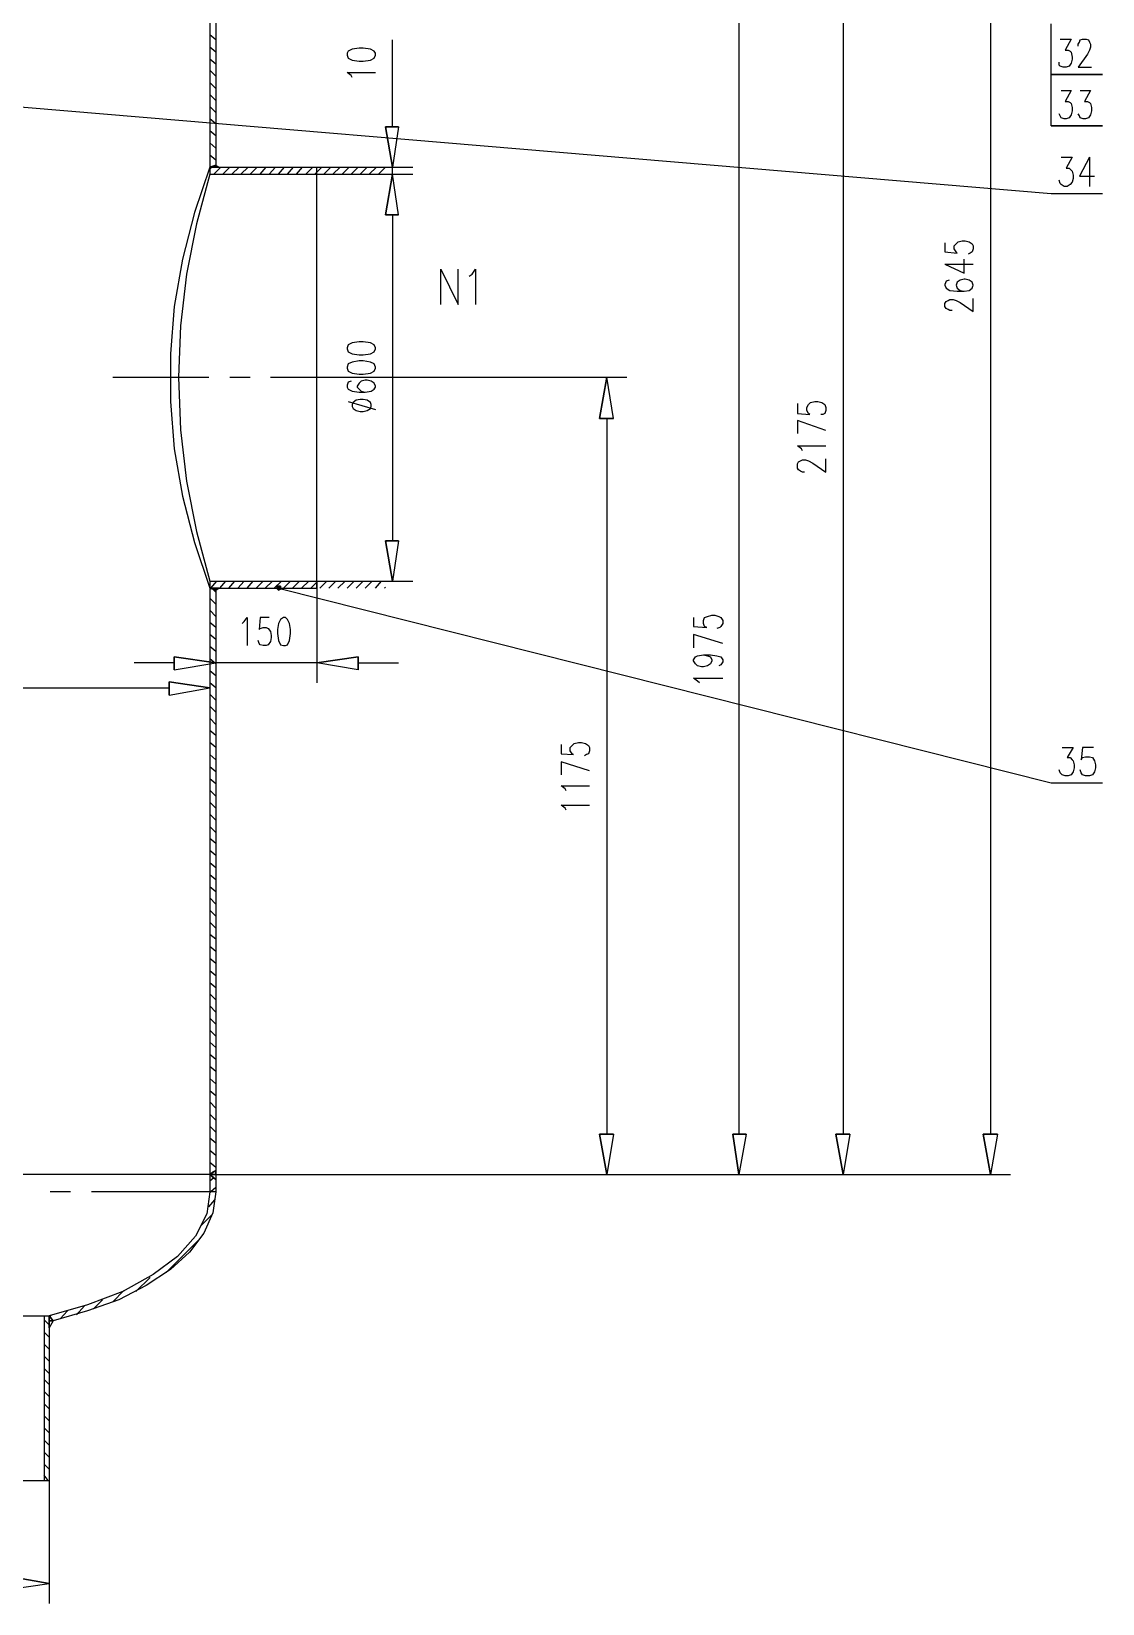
# Model space of a CAD drawing. Extents: x 13.06 to 16.25, y 9.33 to 13.85.
# Drawn here: x 14.235 to 14.942, y 10.578 to 11.616 of the extents above; entities that cross this region are included whole.
import ezdxf

# ---------------------------------------------------------------- set-up
doc = ezdxf.new("R2010")
doc.units = 0
doc.header["$MEASUREMENT"] = 0
doc.linetypes.add('AUSGEZOGEN', pattern=[0])
doc.layers.get('0').update_dxf_attribs({"linetype": 'AUSGEZOGEN'})

msp = doc.modelspace()

# ---------------------------------------------------------------- linework, layer by layer
for points in [[(14.868, 12.0193), (14.868, 10.888)], [(14.7707, 11.8087), (14.7707, 10.888)], [(14.3527, 11.742), (14.3527, 11.522)], [(14.3567, 11.7413), (14.3567, 11.5267)], [(14.702, 11.7193), (14.702, 10.888)], [(14.702, 11.7193), (14.702, 10.888)], [(14.908, 11.588), (14.942, 11.588), (14.942, 11.588), (14.908, 11.588), (14.908, 11.588), (14.908, 11.6213)], [(14.3567, 11.6107), (14.3527, 11.614)], [(14.4733, 11.5533), (14.4733, 11.6107)], [(14.914, 11.6113), (14.9213, 11.6113), (14.9213, 11.6113), (14.9173, 11.604), (14.9173, 11.604), (14.9193, 11.604), (14.9193, 11.604), (14.9207, 11.6033), (14.9207, 11.6033), (14.9213, 11.6027), (14.9213, 11.6027), (14.922, 11.5993), (14.922, 11.5993), (14.922, 11.598), (14.922, 11.598), (14.9213, 11.5953), (14.9213, 11.5953), (14.92, 11.5933), (14.92, 11.5933), (14.918, 11.5927), (14.918, 11.5927), (14.916, 11.5927), (14.916, 11.5927), (14.914, 11.5933), (14.914, 11.5933), (14.9133, 11.594), (14.9133, 11.594), (14.9133, 11.596)], [(14.926, 11.6067), (14.926, 11.608), (14.926, 11.608), (14.9267, 11.6093), (14.9267, 11.6093), (14.9273, 11.6107), (14.9273, 11.6107), (14.9287, 11.6113), (14.9287, 11.6113), (14.9313, 11.6113), (14.9313, 11.6113), (14.9327, 11.6107), (14.9327, 11.6107), (14.9333, 11.6093), (14.9333, 11.6093), (14.934, 11.608), (14.934, 11.608), (14.934, 11.606), (14.934, 11.606), (14.9333, 11.604), (14.9333, 11.604), (14.932, 11.6013), (14.932, 11.6013), (14.926, 11.5927), (14.926, 11.5927), (14.9347, 11.5927)], [(14.3567, 11.6027), (14.3527, 11.606)], [(14.4433, 11.6007), (14.444, 11.5987), (14.444, 11.5987), (14.4467, 11.5973), (14.4467, 11.5973), (14.4513, 11.5967), (14.4513, 11.5967), (14.454, 11.5967), (14.454, 11.5967), (14.4587, 11.5973), (14.4587, 11.5973), (14.4613, 11.5987), (14.4613, 11.5987), (14.462, 11.6007), (14.462, 11.6007), (14.462, 11.602), (14.462, 11.602), (14.4613, 11.6033), (14.4613, 11.6033), (14.4587, 11.6047), (14.4587, 11.6047), (14.454, 11.6053), (14.454, 11.6053), (14.4513, 11.6053), (14.4513, 11.6053), (14.4467, 11.6047), (14.4467, 11.6047), (14.444, 11.6033), (14.444, 11.6033), (14.4433, 11.602), (14.4433, 11.602), (14.4433, 11.6007), (14.4433, 11.6007)], [(14.3567, 11.5947), (14.3527, 11.598)], [(14.3567, 11.5867), (14.3527, 11.5907)], [(14.4467, 11.586), (14.446, 11.5873), (14.446, 11.5873), (14.4433, 11.5893), (14.4433, 11.5893), (14.462, 11.5893)], [(14.908, 11.554), (14.942, 11.554), (14.942, 11.554), (14.908, 11.554), (14.908, 11.554), (14.908, 11.588)], [(13.982, 11.5873), (13.9813, 11.5873), (13.9813, 11.5873), (14.908, 11.5093), (14.908, 11.5093), (14.942, 11.5093)], [(14.3567, 11.5787), (14.3527, 11.5827)], [(14.3567, 11.5707), (14.3527, 11.5747)], [(14.9147, 11.5773), (14.9213, 11.5773), (14.9213, 11.5773), (14.9173, 11.57), (14.9173, 11.57), (14.9193, 11.57), (14.9193, 11.57), (14.9207, 11.5693), (14.9207, 11.5693), (14.9213, 11.5687), (14.9213, 11.5687), (14.922, 11.566), (14.922, 11.566), (14.922, 11.564), (14.922, 11.564), (14.9213, 11.5613), (14.9213, 11.5613), (14.92, 11.5593), (14.92, 11.5593), (14.918, 11.5587), (14.918, 11.5587), (14.9167, 11.5587), (14.9167, 11.5587), (14.9147, 11.5593), (14.9147, 11.5593), (14.914, 11.5607), (14.914, 11.5607), (14.9133, 11.562)], [(14.9273, 11.5773), (14.934, 11.5773), (14.934, 11.5773), (14.93, 11.57), (14.93, 11.57), (14.932, 11.57), (14.932, 11.57), (14.9333, 11.5693), (14.9333, 11.5693), (14.934, 11.5687), (14.934, 11.5687), (14.9347, 11.566), (14.9347, 11.566), (14.9347, 11.564), (14.9347, 11.564), (14.934, 11.5613), (14.934, 11.5613), (14.9327, 11.5593), (14.9327, 11.5593), (14.9307, 11.5587), (14.9307, 11.5587), (14.9293, 11.5587), (14.9293, 11.5587), (14.9273, 11.5593), (14.9273, 11.5593), (14.9267, 11.5607), (14.9267, 11.5607), (14.926, 11.562)], [(14.3567, 11.5627), (14.3527, 11.5667)], [(14.3567, 11.5553), (14.3527, 11.5587)], [(14.3567, 11.5473), (14.3527, 11.5507)], [(14.4687, 11.5533), (14.4773, 11.5533), (14.4687, 11.5533), (14.4773, 11.5533), (14.4733, 11.5267), (14.4687, 11.5533), (14.4733, 11.5267), (14.4687, 11.5533), (14.4687, 11.5533)], [(14.3567, 11.5393), (14.3527, 11.5427)], [(14.3527, 11.5267), (14.3427, 11.4967), (14.3427, 11.4967), (14.3347, 11.466), (14.3347, 11.466), (14.3293, 11.4347), (14.3293, 11.4347), (14.3267, 11.4033), (14.3267, 11.4033), (14.3267, 11.372), (14.3267, 11.372), (14.3293, 11.3407), (14.3293, 11.3407), (14.3347, 11.3093), (14.3347, 11.3093), (14.3427, 11.2787), (14.3427, 11.2787), (14.3527, 11.2487)], [(14.3567, 11.5313), (14.3527, 11.5347)], [(14.3527, 11.5267), (14.3567, 11.528), (14.3567, 11.528), (14.3587, 11.5267)], [(14.3547, 11.5273), (14.3527, 11.5267), (14.3547, 11.5273), (14.3527, 11.5267), (14.3567, 11.5267), (14.3547, 11.5273), (14.3567, 11.5267), (14.3547, 11.5273), (14.3547, 11.5273)], [(14.3527, 11.5267), (14.4233, 11.5267)], [(14.3533, 11.5267), (14.3527, 11.5267)], [(14.3527, 11.5253), (14.354, 11.5267)], [(14.3527, 11.5267), (14.3567, 11.5267), (14.3527, 11.5267), (14.3567, 11.5267), (14.3527, 11.5267), (14.3527, 11.5267)], [(14.3567, 11.528), (14.3547, 11.5273), (14.3567, 11.528), (14.3547, 11.5273), (14.3567, 11.5273), (14.3567, 11.528), (14.3567, 11.5273), (14.3567, 11.528), (14.3567, 11.528)], [(14.3547, 11.5273), (14.3567, 11.5273), (14.3547, 11.5273), (14.3567, 11.5273), (14.3567, 11.5267), (14.3547, 11.5273), (14.3567, 11.5267), (14.3547, 11.5273), (14.3547, 11.5273)], [(14.3553, 11.522), (14.36, 11.5267)], [(14.3567, 11.528), (14.3567, 11.5273), (14.3567, 11.528), (14.3567, 11.5273), (14.3573, 11.5273), (14.3567, 11.528), (14.3573, 11.5273), (14.3567, 11.528), (14.3567, 11.528)], [(14.3567, 11.528), (14.3573, 11.5273), (14.3567, 11.528), (14.3573, 11.5273), (14.3567, 11.528), (14.3567, 11.528)], [(14.3567, 11.5273), (14.3567, 11.5267), (14.3567, 11.5273), (14.3567, 11.5267), (14.3587, 11.5267), (14.3567, 11.5273), (14.3587, 11.5267), (14.3567, 11.5273), (14.3567, 11.5273)], [(14.3567, 11.5273), (14.3573, 11.5273), (14.3567, 11.5273), (14.3573, 11.5273), (14.3587, 11.5267), (14.3567, 11.5273), (14.3587, 11.5267), (14.3567, 11.5273), (14.3567, 11.5273)], [(14.3567, 11.5267), (14.3587, 11.5267), (14.3567, 11.5267), (14.3587, 11.5267), (14.3567, 11.5267), (14.3567, 11.5267)], [(14.3613, 11.522), (14.366, 11.5267)], [(14.3673, 11.522), (14.372, 11.5267)], [(14.3733, 11.522), (14.378, 11.5267)], [(14.3793, 11.522), (14.384, 11.5267)], [(14.386, 11.522), (14.39, 11.5267)], [(14.392, 11.522), (14.396, 11.5267)], [(14.398, 11.522), (14.402, 11.5267)], [(14.404, 11.522), (14.408, 11.5267)], [(14.41, 11.522), (14.414, 11.5267)], [(14.416, 11.522), (14.4207, 11.5267)], [(14.422, 11.522), (14.4267, 11.5267)], [(14.4233, 11.2487), (14.4233, 11.5267)], [(14.4233, 11.5267), (14.4867, 11.5267)], [(14.428, 11.522), (14.4327, 11.5267)], [(14.434, 11.522), (14.4387, 11.5267)], [(14.44, 11.522), (14.4447, 11.5267)], [(14.446, 11.522), (14.4507, 11.5267)], [(14.452, 11.522), (14.4567, 11.5267)], [(14.458, 11.522), (14.4627, 11.5267)], [(14.464, 11.522), (14.4687, 11.5267)], [(14.4733, 11.522), (14.4733, 11.5267)], [(14.9147, 11.5333), (14.922, 11.5333), (14.922, 11.5333), (14.918, 11.526), (14.918, 11.526), (14.92, 11.526), (14.92, 11.526), (14.9213, 11.5247), (14.9213, 11.5247), (14.922, 11.524), (14.922, 11.524), (14.9227, 11.5213), (14.9227, 11.5213), (14.9227, 11.5193), (14.9227, 11.5193), (14.922, 11.5167), (14.922, 11.5167), (14.9207, 11.5153), (14.9207, 11.5153), (14.9187, 11.514), (14.9187, 11.514), (14.9167, 11.514), (14.9167, 11.514), (14.9147, 11.5153), (14.9147, 11.5153), (14.914, 11.516), (14.914, 11.516), (14.9133, 11.518)], [(14.9333, 11.5333), (14.9267, 11.5207), (14.9267, 11.5207), (14.9367, 11.5207)], [(14.9333, 11.5333), (14.9333, 11.514)], [(14.3527, 11.522), (14.344, 11.4893), (14.344, 11.4893), (14.3373, 11.456), (14.3373, 11.456), (14.3333, 11.422), (14.3333, 11.422), (14.332, 11.388), (14.332, 11.388), (14.3333, 11.3533), (14.3333, 11.3533), (14.3373, 11.3193), (14.3373, 11.3193), (14.344, 11.286), (14.344, 11.286), (14.3527, 11.2533)], [(14.3527, 11.522), (14.4233, 11.522)], [(14.4233, 11.522), (14.4867, 11.522)], [(14.4233, 11.522), (14.4867, 11.522)], [(14.4687, 11.4953), (14.4773, 11.4953), (14.4687, 11.4953), (14.4773, 11.4953), (14.4733, 11.522), (14.4687, 11.4953), (14.4733, 11.522), (14.4687, 11.4953), (14.4687, 11.4953)], [(14.4687, 11.4953), (14.4773, 11.4953), (14.4687, 11.4953), (14.4773, 11.4953), (14.4733, 11.522), (14.4687, 11.4953), (14.4733, 11.522), (14.4687, 11.4953), (14.4687, 11.4953)], [(14.4733, 11.4953), (14.4733, 11.28)], [(14.4733, 11.4953), (14.4733, 11.4687)], [(14.838, 11.4767), (14.838, 11.4707), (14.838, 11.4707), (14.846, 11.47), (14.846, 11.47), (14.8453, 11.4707), (14.8453, 11.4707), (14.844, 11.4727), (14.844, 11.4727), (14.844, 11.4747), (14.844, 11.4747), (14.8453, 11.476), (14.8453, 11.476), (14.8467, 11.4773), (14.8467, 11.4773), (14.8493, 11.478), (14.8493, 11.478), (14.8513, 11.478), (14.8513, 11.478), (14.854, 11.4773), (14.854, 11.4773), (14.856, 11.476), (14.856, 11.476), (14.8567, 11.4747), (14.8567, 11.4747), (14.8567, 11.4727), (14.8567, 11.4727), (14.856, 11.4707), (14.856, 11.4707), (14.8547, 11.47), (14.8547, 11.47), (14.8533, 11.4693)], [(14.838, 11.4627), (14.8507, 11.4567), (14.8507, 11.4567), (14.8507, 11.466)], [(14.5053, 11.436), (14.5053, 11.4593), (14.5053, 11.4593), (14.5167, 11.436), (14.5167, 11.436), (14.5167, 11.4593)], [(14.524, 11.4547), (14.526, 11.456), (14.526, 11.456), (14.528, 11.4593), (14.528, 11.4593), (14.528, 11.436)], [(14.838, 11.4627), (14.8567, 11.4627)], [(14.8407, 11.452), (14.8387, 11.4513), (14.8387, 11.4513), (14.838, 11.4493), (14.838, 11.4493), (14.838, 11.4487), (14.838, 11.4487), (14.8387, 11.4467), (14.8387, 11.4467), (14.8413, 11.4453), (14.8413, 11.4453), (14.846, 11.4447), (14.846, 11.4447), (14.8507, 11.4447), (14.8507, 11.4447), (14.854, 11.4453), (14.854, 11.4453), (14.856, 11.4467), (14.856, 11.4467), (14.8567, 11.4487), (14.8567, 11.4487), (14.856, 11.4507), (14.856, 11.4507), (14.854, 11.452), (14.854, 11.452), (14.8513, 11.4527), (14.8513, 11.4527), (14.8507, 11.4527), (14.8507, 11.4527), (14.848, 11.452), (14.848, 11.452), (14.846, 11.4507), (14.846, 11.4507), (14.8453, 11.4487), (14.8453, 11.4487), (14.846, 11.4467), (14.846, 11.4467), (14.848, 11.4453), (14.848, 11.4453), (14.8507, 11.4447)], [(14.8427, 11.432), (14.8413, 11.432), (14.8413, 11.432), (14.84, 11.4327), (14.84, 11.4327), (14.8387, 11.4333), (14.8387, 11.4333), (14.838, 11.4347), (14.838, 11.4347), (14.838, 11.4367), (14.838, 11.4367), (14.8387, 11.438), (14.8387, 11.438), (14.84, 11.4387), (14.84, 11.4387), (14.8413, 11.4393), (14.8413, 11.4393), (14.8433, 11.4393), (14.8433, 11.4393), (14.8453, 11.4387), (14.8453, 11.4387), (14.848, 11.4373), (14.848, 11.4373), (14.8567, 11.4313), (14.8567, 11.4313), (14.8567, 11.44)], [(14.4433, 11.4067), (14.444, 11.4047), (14.444, 11.4047), (14.4467, 11.4033), (14.4467, 11.4033), (14.4513, 11.4027), (14.4513, 11.4027), (14.454, 11.4027), (14.454, 11.4027), (14.4587, 11.4033), (14.4587, 11.4033), (14.4613, 11.4047), (14.4613, 11.4047), (14.462, 11.4067), (14.462, 11.4067), (14.462, 11.4073), (14.462, 11.4073), (14.4613, 11.4093), (14.4613, 11.4093), (14.4587, 11.4107), (14.4587, 11.4107), (14.454, 11.4113), (14.454, 11.4113), (14.4513, 11.4113), (14.4513, 11.4113), (14.4467, 11.4107), (14.4467, 11.4107), (14.444, 11.4093), (14.444, 11.4093), (14.4433, 11.4073), (14.4433, 11.4073), (14.4433, 11.4067), (14.4433, 11.4067)], [(14.4433, 11.394), (14.444, 11.392), (14.444, 11.392), (14.4467, 11.3907), (14.4467, 11.3907), (14.4513, 11.39), (14.4513, 11.39), (14.454, 11.39), (14.454, 11.39), (14.4587, 11.3907), (14.4587, 11.3907), (14.4613, 11.392), (14.4613, 11.392), (14.462, 11.394), (14.462, 11.394), (14.462, 11.3947), (14.462, 11.3947), (14.4613, 11.3967), (14.4613, 11.3967), (14.4587, 11.398), (14.4587, 11.398), (14.454, 11.3987), (14.454, 11.3987), (14.4513, 11.3987), (14.4513, 11.3987), (14.4467, 11.398), (14.4467, 11.398), (14.444, 11.3967), (14.444, 11.3967), (14.4433, 11.3947), (14.4433, 11.3947), (14.4433, 11.394), (14.4433, 11.394)], [(14.2887, 11.388), (14.352, 11.388)], [(14.366, 11.388), (14.3793, 11.388)], [(14.3927, 11.388), (14.456, 11.388)], [(14.446, 11.3853), (14.444, 11.3847), (14.444, 11.3847), (14.4433, 11.3827), (14.4433, 11.3827), (14.4433, 11.3813), (14.4433, 11.3813), (14.444, 11.38), (14.444, 11.38), (14.4467, 11.3787), (14.4467, 11.3787), (14.4513, 11.378), (14.4513, 11.378), (14.4553, 11.378), (14.4553, 11.378), (14.4593, 11.3787), (14.4593, 11.3787), (14.4613, 11.38), (14.4613, 11.38), (14.462, 11.3813), (14.462, 11.3813), (14.462, 11.382), (14.462, 11.382), (14.4613, 11.384), (14.4613, 11.384), (14.4593, 11.3853), (14.4593, 11.3853), (14.4567, 11.386), (14.4567, 11.386), (14.4553, 11.386), (14.4553, 11.386), (14.4527, 11.3853), (14.4527, 11.3853), (14.4513, 11.384), (14.4513, 11.384), (14.45, 11.382), (14.45, 11.382), (14.45, 11.3813), (14.45, 11.3813), (14.4513, 11.38), (14.4513, 11.38), (14.4527, 11.3787), (14.4527, 11.3787), (14.4553, 11.378)], [(14.456, 11.388), (14.628, 11.388)], [(14.61, 11.3607), (14.6193, 11.3607), (14.61, 11.3607), (14.6193, 11.3607), (14.6147, 11.388), (14.61, 11.3607), (14.6147, 11.388), (14.61, 11.3607), (14.61, 11.3607)], [(14.444, 11.372), (14.462, 11.3667)], [(14.4467, 11.3687), (14.4473, 11.3673), (14.4473, 11.3673), (14.4493, 11.366), (14.4493, 11.366), (14.452, 11.3653), (14.452, 11.3653), (14.454, 11.3653), (14.454, 11.3653), (14.4567, 11.366), (14.4567, 11.366), (14.4587, 11.3673), (14.4587, 11.3673), (14.4593, 11.3687), (14.4593, 11.3687), (14.4593, 11.37), (14.4593, 11.37), (14.4587, 11.3713), (14.4587, 11.3713), (14.4567, 11.3727), (14.4567, 11.3727), (14.454, 11.3733), (14.454, 11.3733), (14.452, 11.3733), (14.452, 11.3733), (14.4493, 11.3727), (14.4493, 11.3727), (14.4473, 11.3713), (14.4473, 11.3713), (14.4467, 11.37), (14.4467, 11.37), (14.4467, 11.3687), (14.4467, 11.3687)], [(14.7407, 11.3707), (14.7407, 11.364), (14.7407, 11.364), (14.7487, 11.3633), (14.7487, 11.3633), (14.748, 11.364), (14.748, 11.364), (14.7467, 11.366), (14.7467, 11.366), (14.7467, 11.368), (14.7467, 11.368), (14.748, 11.37), (14.748, 11.37), (14.7493, 11.3713), (14.7493, 11.3713), (14.752, 11.372), (14.752, 11.372), (14.754, 11.372), (14.754, 11.372), (14.7567, 11.3713), (14.7567, 11.3713), (14.7587, 11.37), (14.7587, 11.37), (14.7593, 11.368), (14.7593, 11.368), (14.7593, 11.366), (14.7593, 11.366), (14.7587, 11.364), (14.7587, 11.364), (14.7573, 11.3633), (14.7573, 11.3633), (14.756, 11.3633)], [(14.6147, 11.3607), (14.6147, 10.888)], [(14.7593, 11.3527), (14.7407, 11.3593), (14.7407, 11.3593), (14.7407, 11.3507)], [(14.744, 11.3393), (14.7433, 11.3407), (14.7433, 11.3407), (14.7407, 11.3427), (14.7407, 11.3427), (14.7593, 11.3427)], [(14.7453, 11.3253), (14.744, 11.3253), (14.744, 11.3253), (14.7427, 11.326), (14.7427, 11.326), (14.7413, 11.3267), (14.7413, 11.3267), (14.7407, 11.328), (14.7407, 11.328), (14.7407, 11.3307), (14.7407, 11.3307), (14.7413, 11.332), (14.7413, 11.332), (14.7427, 11.3327), (14.7427, 11.3327), (14.744, 11.3333), (14.744, 11.3333), (14.746, 11.3333), (14.746, 11.3333), (14.748, 11.3327), (14.748, 11.3327), (14.7507, 11.3313), (14.7507, 11.3313), (14.7593, 11.3253), (14.7593, 11.3253), (14.7593, 11.334)], [(14.4687, 11.28), (14.4773, 11.28), (14.4687, 11.28), (14.4773, 11.28), (14.4733, 11.2533), (14.4687, 11.28), (14.4733, 11.2533), (14.4687, 11.28), (14.4687, 11.28)], [(14.3527, 11.2533), (14.4233, 11.2533)], [(14.3527, 11.2533), (14.3527, 10.85)], [(14.3527, 11.2487), (14.4233, 11.2487)], [(14.3527, 11.2487), (14.3567, 11.2473), (14.3567, 11.2473), (14.3587, 11.2487)], [(14.3527, 11.2487), (14.3567, 11.2487), (14.3527, 11.2487), (14.3567, 11.2487), (14.3527, 11.2487), (14.3527, 11.2487)], [(14.3527, 11.2487), (14.3567, 11.2487), (14.3527, 11.2487), (14.3567, 11.2487), (14.3567, 11.2473), (14.3527, 11.2487), (14.3567, 11.2473), (14.3527, 11.2487), (14.3527, 11.2487)], [(14.3533, 11.2487), (14.3573, 11.2533)], [(14.3567, 11.246), (14.3547, 11.248)], [(14.3567, 11.2487), (14.3567, 10.85)], [(14.3567, 11.2487), (14.3587, 11.2487), (14.3567, 11.2487), (14.3587, 11.2487), (14.3567, 11.2487), (14.3567, 11.2487)], [(14.3567, 11.2487), (14.3567, 11.2473), (14.3567, 11.2487), (14.3567, 11.2473), (14.3567, 11.2487), (14.3567, 11.2487)], [(14.3567, 11.2487), (14.3587, 11.2487), (14.3567, 11.2487), (14.3587, 11.2487), (14.3567, 11.2473), (14.3567, 11.2487), (14.3567, 11.2473), (14.3567, 11.2487), (14.3567, 11.2487)], [(14.3593, 11.2487), (14.3633, 11.2533)], [(14.3653, 11.2487), (14.3693, 11.2533)], [(14.3713, 11.2487), (14.3753, 11.2533)], [(14.3773, 11.2487), (14.3813, 11.2533)], [(14.3833, 11.2487), (14.388, 11.2533)], [(14.3893, 11.2487), (14.394, 11.2533)], [(14.3953, 11.2487), (14.4, 11.2533)], [(14.3973, 11.25), (14.3967, 11.2487), (14.3973, 11.25), (14.3967, 11.2487), (14.398, 11.2487), (14.3973, 11.25), (14.398, 11.2487), (14.3973, 11.25), (14.3973, 11.25)], [(14.3967, 11.2487), (14.3973, 11.248), (14.3967, 11.2487), (14.3973, 11.248), (14.398, 11.2487), (14.3967, 11.2487), (14.398, 11.2487), (14.3967, 11.2487), (14.3967, 11.2487)], [(14.398, 11.25), (14.3973, 11.25), (14.398, 11.25), (14.3973, 11.25), (14.398, 11.2487), (14.398, 11.25), (14.398, 11.2487), (14.398, 11.25), (14.398, 11.25)], [(14.3973, 11.248), (14.398, 11.2473), (14.3973, 11.248), (14.398, 11.2473), (14.398, 11.2487), (14.3973, 11.248), (14.398, 11.2487), (14.3973, 11.248), (14.3973, 11.248)], [(14.3993, 11.2487), (14.3993, 11.25), (14.3993, 11.2487), (14.3993, 11.25), (14.398, 11.2487), (14.3993, 11.2487), (14.398, 11.2487), (14.3993, 11.2487), (14.3993, 11.2487)], [(14.3993, 11.25), (14.398, 11.25), (14.3993, 11.25), (14.398, 11.25), (14.398, 11.2487), (14.3993, 11.25), (14.398, 11.2487), (14.3993, 11.25), (14.3993, 11.25)], [(14.398, 11.2487), (14.3987, 11.2487)], [(14.398, 11.2473), (14.3993, 11.248), (14.398, 11.2473), (14.3993, 11.248), (14.398, 11.2487), (14.398, 11.2473), (14.398, 11.2487), (14.398, 11.2473), (14.398, 11.2473)], [(14.3993, 11.248), (14.3993, 11.2487), (14.3993, 11.248), (14.3993, 11.2487), (14.398, 11.2487), (14.3993, 11.248), (14.398, 11.2487), (14.3993, 11.248), (14.3993, 11.248)], [(14.3987, 11.2487), (14.398, 11.2487), (14.398, 11.2487), (14.908, 11.12), (14.908, 11.12), (14.942, 11.12)], [(14.4013, 11.2487), (14.406, 11.2533)], [(14.4073, 11.2487), (14.412, 11.2533)], [(14.4133, 11.2487), (14.418, 11.2533)], [(14.4193, 11.2487), (14.424, 11.2533)], [(14.4233, 11.2533), (14.4867, 11.2533)], [(14.4233, 11.2533), (14.4233, 11.186)], [(14.4253, 11.2487), (14.43, 11.2533)], [(14.4313, 11.2487), (14.436, 11.2533)], [(14.4373, 11.2487), (14.442, 11.2533)], [(14.4433, 11.2487), (14.448, 11.2533)], [(14.4493, 11.2487), (14.454, 11.2533)], [(14.4553, 11.2487), (14.46, 11.2533)], [(14.462, 11.2487), (14.466, 11.2533)], [(14.468, 11.2487), (14.4687, 11.2493)], [(14.3567, 11.238), (14.3527, 11.242)], [(14.3567, 11.2433), (14.3567, 11.186)], [(14.3567, 11.23), (14.3527, 11.234)], [(14.3567, 11.2227), (14.3527, 11.226)], [(14.374, 11.2253), (14.3753, 11.2267), (14.3753, 11.2267), (14.3773, 11.2293), (14.3773, 11.2293), (14.3773, 11.2107)], [(14.392, 11.2293), (14.386, 11.2293), (14.386, 11.2293), (14.3853, 11.2213), (14.3853, 11.2213), (14.386, 11.222), (14.386, 11.222), (14.388, 11.2227), (14.388, 11.2227), (14.39, 11.2227), (14.39, 11.2227), (14.3913, 11.222), (14.3913, 11.222), (14.3927, 11.22), (14.3927, 11.22), (14.3933, 11.2173), (14.3933, 11.2173), (14.3933, 11.216), (14.3933, 11.216), (14.3927, 11.2133), (14.3927, 11.2133), (14.3913, 11.2113), (14.3913, 11.2113), (14.39, 11.2107), (14.39, 11.2107), (14.388, 11.2107), (14.388, 11.2107), (14.386, 11.2113), (14.386, 11.2113), (14.3853, 11.212), (14.3853, 11.212), (14.3847, 11.214)], [(14.4013, 11.2293), (14.3993, 11.228), (14.3993, 11.228), (14.398, 11.2253), (14.398, 11.2253), (14.3973, 11.2213), (14.3973, 11.2213), (14.3973, 11.2187), (14.3973, 11.2187), (14.398, 11.214), (14.398, 11.214), (14.3993, 11.2113), (14.3993, 11.2113), (14.4013, 11.2107), (14.4013, 11.2107), (14.4027, 11.2107), (14.4027, 11.2107), (14.404, 11.2113), (14.404, 11.2113), (14.4053, 11.214), (14.4053, 11.214), (14.406, 11.2187), (14.406, 11.2187), (14.406, 11.2213), (14.406, 11.2213), (14.4053, 11.2253), (14.4053, 11.2253), (14.404, 11.228), (14.404, 11.228), (14.4027, 11.2293), (14.4027, 11.2293), (14.4013, 11.2293), (14.4013, 11.2293)], [(14.672, 11.2293), (14.672, 11.2233), (14.672, 11.2233), (14.6807, 11.2227), (14.6807, 11.2227), (14.6793, 11.2233), (14.6793, 11.2233), (14.6787, 11.2253), (14.6787, 11.2253), (14.6787, 11.2273), (14.6787, 11.2273), (14.6793, 11.2293), (14.6793, 11.2293), (14.6813, 11.23), (14.6813, 11.23), (14.684, 11.2307), (14.684, 11.2307), (14.686, 11.2307), (14.686, 11.2307), (14.6887, 11.23), (14.6887, 11.23), (14.69, 11.2293), (14.69, 11.2293), (14.6913, 11.2273), (14.6913, 11.2273), (14.6913, 11.2253), (14.6913, 11.2253), (14.69, 11.2233), (14.69, 11.2233), (14.6893, 11.2227), (14.6893, 11.2227), (14.6873, 11.222)], [(14.672, 11.2293), (14.672, 11.2233), (14.672, 11.2233), (14.6807, 11.2227), (14.6807, 11.2227), (14.6793, 11.2233), (14.6793, 11.2233), (14.6787, 11.2253), (14.6787, 11.2253), (14.6787, 11.2273), (14.6787, 11.2273), (14.6793, 11.2293), (14.6793, 11.2293), (14.6813, 11.23), (14.6813, 11.23), (14.684, 11.2307), (14.684, 11.2307), (14.686, 11.2307), (14.686, 11.2307), (14.6887, 11.23), (14.6887, 11.23), (14.69, 11.2293), (14.69, 11.2293), (14.6913, 11.2273), (14.6913, 11.2273), (14.6913, 11.2253), (14.6913, 11.2253), (14.69, 11.2233), (14.69, 11.2233), (14.6893, 11.2227), (14.6893, 11.2227), (14.6873, 11.222)], [(14.3567, 11.2147), (14.3527, 11.218)], [(14.6913, 11.212), (14.672, 11.218), (14.672, 11.218), (14.672, 11.2093)], [(14.6913, 11.212), (14.672, 11.218), (14.672, 11.218), (14.672, 11.2093)], [(14.3567, 11.2067), (14.3527, 11.21)], [(14.6787, 11.2047), (14.6813, 11.204), (14.6813, 11.204), (14.6833, 11.2033), (14.6833, 11.2033), (14.684, 11.2013), (14.684, 11.2013), (14.684, 11.2007), (14.684, 11.2007), (14.6833, 11.1987), (14.6833, 11.1987), (14.6813, 11.1973), (14.6813, 11.1973), (14.6787, 11.1967), (14.6787, 11.1967), (14.6773, 11.1967), (14.6773, 11.1967), (14.6747, 11.1973), (14.6747, 11.1973), (14.6733, 11.1987), (14.6733, 11.1987), (14.672, 11.2007), (14.672, 11.2007), (14.672, 11.2013), (14.672, 11.2013), (14.6733, 11.2033), (14.6733, 11.2033), (14.6747, 11.204), (14.6747, 11.204), (14.6787, 11.2047), (14.6787, 11.2047), (14.6833, 11.2047), (14.6833, 11.2047), (14.6873, 11.204), (14.6873, 11.204), (14.69, 11.2033), (14.69, 11.2033), (14.6913, 11.2013), (14.6913, 11.2013), (14.6913, 11.2), (14.6913, 11.2), (14.69, 11.198), (14.69, 11.198), (14.6887, 11.1973)], [(14.6787, 11.2047), (14.6813, 11.204), (14.6813, 11.204), (14.6833, 11.2033), (14.6833, 11.2033), (14.684, 11.2013), (14.684, 11.2013), (14.684, 11.2007), (14.684, 11.2007), (14.6833, 11.1987), (14.6833, 11.1987), (14.6813, 11.1973), (14.6813, 11.1973), (14.6787, 11.1967), (14.6787, 11.1967), (14.6773, 11.1967), (14.6773, 11.1967), (14.6747, 11.1973), (14.6747, 11.1973), (14.6733, 11.1987), (14.6733, 11.1987), (14.672, 11.2007), (14.672, 11.2007), (14.672, 11.2013), (14.672, 11.2013), (14.6733, 11.2033), (14.6733, 11.2033), (14.6747, 11.204), (14.6747, 11.204), (14.6787, 11.2047), (14.6787, 11.2047), (14.6833, 11.2047), (14.6833, 11.2047), (14.6873, 11.204), (14.6873, 11.204), (14.69, 11.2033), (14.69, 11.2033), (14.6913, 11.2013), (14.6913, 11.2013), (14.6913, 11.2), (14.6913, 11.2), (14.69, 11.198), (14.69, 11.198), (14.6887, 11.1973)], [(14.3293, 11.1993), (14.3027, 11.1993)], [(14.3293, 11.2033), (14.3293, 11.1947), (14.3293, 11.2033), (14.3293, 11.1947), (14.3567, 11.1993), (14.3293, 11.2033), (14.3567, 11.1993), (14.3293, 11.2033), (14.3293, 11.2033)], [(14.3567, 11.1987), (14.3527, 11.202)], [(14.3567, 11.1907), (14.3527, 11.194)], [(14.4233, 11.1993), (14.3567, 11.1993)], [(14.4507, 11.2033), (14.4507, 11.1947), (14.4507, 11.2033), (14.4507, 11.1947), (14.4233, 11.1993), (14.4507, 11.2033), (14.4233, 11.1993), (14.4507, 11.2033), (14.4507, 11.2033)], [(14.4507, 11.1993), (14.4773, 11.1993)], [(14.326, 11.1867), (14.326, 11.178), (14.326, 11.1867), (14.326, 11.178), (14.3527, 11.1827), (14.326, 11.1867), (14.3527, 11.1827), (14.326, 11.1867), (14.326, 11.1867)], [(14.3527, 11.186), (14.3527, 11.1693)], [(14.3567, 11.1827), (14.3527, 11.186)], [(14.676, 11.186), (14.6747, 11.1873), (14.6747, 11.1873), (14.672, 11.1893), (14.672, 11.1893), (14.6913, 11.1893)], [(14.676, 11.186), (14.6747, 11.1873), (14.6747, 11.1873), (14.672, 11.1893), (14.672, 11.1893), (14.6913, 11.1893)], [(14.0213, 11.1827), (14.326, 11.1827)], [(14.3567, 11.1747), (14.3527, 11.1787)], [(14.3567, 11.1667), (14.3527, 11.1707)], [(14.3567, 11.1587), (14.3527, 11.1627)], [(14.3567, 11.1513), (14.3527, 11.1547)], [(14.3567, 11.1433), (14.3527, 11.1467)], [(14.5847, 11.1453), (14.5847, 11.1393), (14.5847, 11.1393), (14.5927, 11.1387), (14.5927, 11.1387), (14.592, 11.1393), (14.592, 11.1393), (14.5907, 11.1413), (14.5907, 11.1413), (14.5907, 11.1433), (14.5907, 11.1433), (14.592, 11.1447), (14.592, 11.1447), (14.5933, 11.146), (14.5933, 11.146), (14.596, 11.1467), (14.596, 11.1467), (14.598, 11.1467), (14.598, 11.1467), (14.6007, 11.146), (14.6007, 11.146), (14.6027, 11.1447), (14.6027, 11.1447), (14.6033, 11.1433), (14.6033, 11.1433), (14.6033, 11.1413), (14.6033, 11.1413), (14.6027, 11.1393), (14.6027, 11.1393), (14.6013, 11.1387), (14.6013, 11.1387), (14.6, 11.138)], [(14.9153, 11.1433), (14.9227, 11.1433), (14.9227, 11.1433), (14.9187, 11.1367), (14.9187, 11.1367), (14.9207, 11.1367), (14.9207, 11.1367), (14.922, 11.1353), (14.922, 11.1353), (14.9227, 11.1347), (14.9227, 11.1347), (14.9233, 11.132), (14.9233, 11.132), (14.9233, 11.13), (14.9233, 11.13), (14.9227, 11.1273), (14.9227, 11.1273), (14.9213, 11.1253), (14.9213, 11.1253), (14.9193, 11.1247), (14.9193, 11.1247), (14.9173, 11.1247), (14.9173, 11.1247), (14.9153, 11.1253), (14.9153, 11.1253), (14.914, 11.1267), (14.914, 11.1267), (14.9133, 11.1287)], [(14.936, 11.1433), (14.9287, 11.1433), (14.9287, 11.1433), (14.928, 11.1353), (14.928, 11.1353), (14.9287, 11.1367), (14.9287, 11.1367), (14.9307, 11.1373), (14.9307, 11.1373), (14.9333, 11.1373), (14.9333, 11.1373), (14.9353, 11.1367), (14.9353, 11.1367), (14.9367, 11.1347), (14.9367, 11.1347), (14.9373, 11.132), (14.9373, 11.132), (14.9373, 11.13), (14.9373, 11.13), (14.9367, 11.1273), (14.9367, 11.1273), (14.9353, 11.1253), (14.9353, 11.1253), (14.9333, 11.1247), (14.9333, 11.1247), (14.9307, 11.1247), (14.9307, 11.1247), (14.9287, 11.1253), (14.9287, 11.1253), (14.928, 11.1267), (14.928, 11.1267), (14.9273, 11.1287)], [(14.3567, 11.1353), (14.3527, 11.1387)], [(14.6033, 11.128), (14.5847, 11.134), (14.5847, 11.134), (14.5847, 11.1253)], [(14.3567, 11.1273), (14.3527, 11.1307)], [(14.3567, 11.1193), (14.3527, 11.1227)], [(14.3567, 11.1113), (14.3527, 11.1153)], [(14.588, 11.1147), (14.5873, 11.116), (14.5873, 11.116), (14.5847, 11.118), (14.5847, 11.118), (14.6033, 11.118)], [(14.3567, 11.1033), (14.3527, 11.1073)], [(14.588, 11.102), (14.5873, 11.1033), (14.5873, 11.1033), (14.5847, 11.1053), (14.5847, 11.1053), (14.6033, 11.1053)], [(14.3567, 11.0953), (14.3527, 11.0993)], [(14.3567, 11.0873), (14.3527, 11.0913)], [(14.3567, 11.08), (14.3527, 11.0833)], [(14.3567, 11.072), (14.3527, 11.0753)], [(14.3567, 11.064), (14.3527, 11.0673)], [(14.3567, 11.056), (14.3527, 11.0593)], [(14.3567, 11.048), (14.3527, 11.0513)], [(14.3567, 11.04), (14.3527, 11.044)], [(14.3567, 11.032), (14.3527, 11.036)], [(14.3567, 11.024), (14.3527, 11.028)], [(14.3567, 11.0167), (14.3527, 11.02)], [(14.3567, 11.0087), (14.3527, 11.012)], [(14.3567, 11.0007), (14.3527, 11.004)], [(14.3567, 10.9927), (14.3527, 10.996)], [(14.3567, 10.9847), (14.3527, 10.988)], [(14.3567, 10.9767), (14.3527, 10.9807)], [(14.3567, 10.9687), (14.3527, 10.9727)], [(14.3567, 10.9607), (14.3527, 10.9647)], [(14.3567, 10.9527), (14.3527, 10.9567)], [(14.3567, 10.9453), (14.3527, 10.9487)], [(14.3567, 10.9373), (14.3527, 10.9407)], [(14.3567, 10.9293), (14.3527, 10.9327)], [(14.3567, 10.9213), (14.3527, 10.9247)], [(14.3567, 10.9133), (14.3527, 10.9167)], [(14.3567, 10.9053), (14.3527, 10.9093)], [(14.3567, 10.8973), (14.3527, 10.9013)], [(14.3567, 10.8893), (14.3527, 10.8933)], [(14.3567, 10.882), (14.3527, 10.8853)], [(14.61, 10.888), (14.6193, 10.888), (14.61, 10.888), (14.6193, 10.888), (14.6147, 10.8613), (14.61, 10.888), (14.6147, 10.8613), (14.61, 10.888), (14.61, 10.888)], [(14.698, 10.888), (14.7067, 10.888), (14.698, 10.888), (14.7067, 10.888), (14.702, 10.8613), (14.698, 10.888), (14.702, 10.8613), (14.698, 10.888), (14.698, 10.888)], [(14.698, 10.888), (14.7067, 10.888), (14.698, 10.888), (14.7067, 10.888), (14.702, 10.8613), (14.698, 10.888), (14.702, 10.8613), (14.698, 10.888), (14.698, 10.888)], [(14.766, 10.888), (14.7753, 10.888), (14.766, 10.888), (14.7753, 10.888), (14.7707, 10.8613), (14.766, 10.888), (14.7707, 10.8613), (14.766, 10.888), (14.766, 10.888)], [(14.8633, 10.888), (14.8727, 10.888), (14.8633, 10.888), (14.8727, 10.888), (14.868, 10.8613), (14.8633, 10.888), (14.868, 10.8613), (14.8633, 10.888), (14.8633, 10.888)], [(14.3567, 10.874), (14.3527, 10.8773)], [(14.3553, 10.8613), (13.9913, 10.8613)], [(14.3567, 10.866), (14.3527, 10.8693)], [(14.3567, 10.864), (14.3527, 10.8613), (14.3527, 10.8613), (14.3567, 10.858)], [(14.3567, 10.864), (14.3527, 10.8613), (14.3567, 10.864), (14.3527, 10.8613), (14.3567, 10.8613), (14.3567, 10.864), (14.3567, 10.8613), (14.3567, 10.864), (14.3567, 10.864)], [(14.3553, 10.8633), (14.3527, 10.8613), (14.3527, 10.8613), (14.3553, 10.8587)], [(14.3527, 10.8613), (14.628, 10.8613)], [(14.3527, 10.8613), (14.3567, 10.8613), (14.3527, 10.8613), (14.3567, 10.8613), (14.3567, 10.858), (14.3527, 10.8613), (14.3567, 10.858), (14.3527, 10.8613), (14.3527, 10.8613)], [(14.3533, 10.8613), (14.3527, 10.8613)], [(14.6107, 10.8613), (14.8813, 10.8613)], [(14.654, 10.8613), (14.716, 10.8613)], [(14.654, 10.8613), (14.716, 10.8613)], [(14.654, 10.8613), (14.784, 10.8613)], [(14.3527, 10.8573), (14.3553, 10.8593)], [(14.3567, 10.8527), (14.3533, 10.85), (14.3533, 10.85), (14.3527, 10.8493)], [(14.3527, 10.85), (14.3507, 10.8353), (14.3507, 10.8353), (14.3433, 10.8207), (14.3433, 10.8207), (14.3313, 10.8073), (14.3313, 10.8073), (14.3153, 10.7953), (14.3153, 10.7953), (14.2953, 10.784), (14.2953, 10.784), (14.272, 10.7753), (14.272, 10.7753), (14.2467, 10.768), (14.2467, 10.768), (14.2493, 10.7647), (14.2493, 10.7647), (14.2467, 10.76)], [(14.2607, 10.85), (14.2473, 10.85)], [(14.2607, 10.85), (14.2473, 10.85)], [(14.3567, 10.85), (14.3547, 10.836), (14.3547, 10.836), (14.3487, 10.8227), (14.3487, 10.8227), (14.3393, 10.81), (14.3393, 10.81), (14.3267, 10.7987), (14.3267, 10.7987), (14.3107, 10.788), (14.3107, 10.788), (14.2927, 10.7787), (14.2927, 10.7787), (14.272, 10.7713), (14.272, 10.7713), (14.2493, 10.7647)], [(14.3567, 10.85), (14.2747, 10.85)], [(14.3567, 10.85), (14.2747, 10.85)], [(14.352, 10.84), (14.356, 10.8447)], [(14.3473, 10.828), (14.354, 10.8347)], [(14.324, 10.7967), (14.346, 10.8187)], [(14.304, 10.784), (14.3133, 10.7933)], [(14.276, 10.7727), (14.282, 10.7787)], [(14.2887, 10.7773), (14.296, 10.7847)], [(14.1007, 10.768), (14.2467, 10.768)], [(14.2433, 10.768), (14.2433, 10.6593)], [(14.2467, 10.768), (14.2467, 10.6593)], [(14.2467, 10.768), (14.2467, 10.7647), (14.2467, 10.768), (14.2467, 10.7647), (14.2493, 10.7647), (14.2467, 10.768), (14.2493, 10.7647), (14.2467, 10.768), (14.2467, 10.768)], [(14.2473, 10.7673), (14.248, 10.7687)], [(14.254, 10.766), (14.2587, 10.7713)], [(14.2647, 10.7687), (14.27, 10.7747)], [(14.2467, 10.762), (14.2433, 10.7653)], [(14.2467, 10.754), (14.2433, 10.7573)], [(14.2467, 10.7647), (14.2493, 10.7647), (14.2467, 10.7647), (14.2493, 10.7647), (14.2467, 10.76), (14.2467, 10.7647), (14.2467, 10.76), (14.2467, 10.7647), (14.2467, 10.7647)], [(14.2467, 10.746), (14.2433, 10.7493)], [(14.2467, 10.738), (14.2433, 10.7413)], [(14.2467, 10.73), (14.2433, 10.7333)], [(14.2467, 10.7227), (14.2433, 10.726)], [(14.2467, 10.7307), (14.2467, 10.578)], [(14.2467, 10.7147), (14.2433, 10.718)], [(14.2467, 10.7067), (14.2433, 10.71)], [(14.2467, 10.6987), (14.2433, 10.702)], [(14.2467, 10.6907), (14.2433, 10.694)], [(14.2467, 10.6827), (14.2433, 10.686)], [(14.2467, 10.6747), (14.2433, 10.678)], [(14.2467, 10.6667), (14.2433, 10.67)], [(14.1007, 10.6593), (14.2467, 10.6593)], [(14.246, 10.6593), (14.2433, 10.6627)], [(14.2193, 10.596), (14.2193, 10.5873), (14.2193, 10.596), (14.2193, 10.5873), (14.2467, 10.5913), (14.2193, 10.596), (14.2467, 10.5913), (14.2193, 10.596), (14.2193, 10.596)]]:
    msp.add_lwpolyline(points)

doc.saveas('drawing.dxf')
